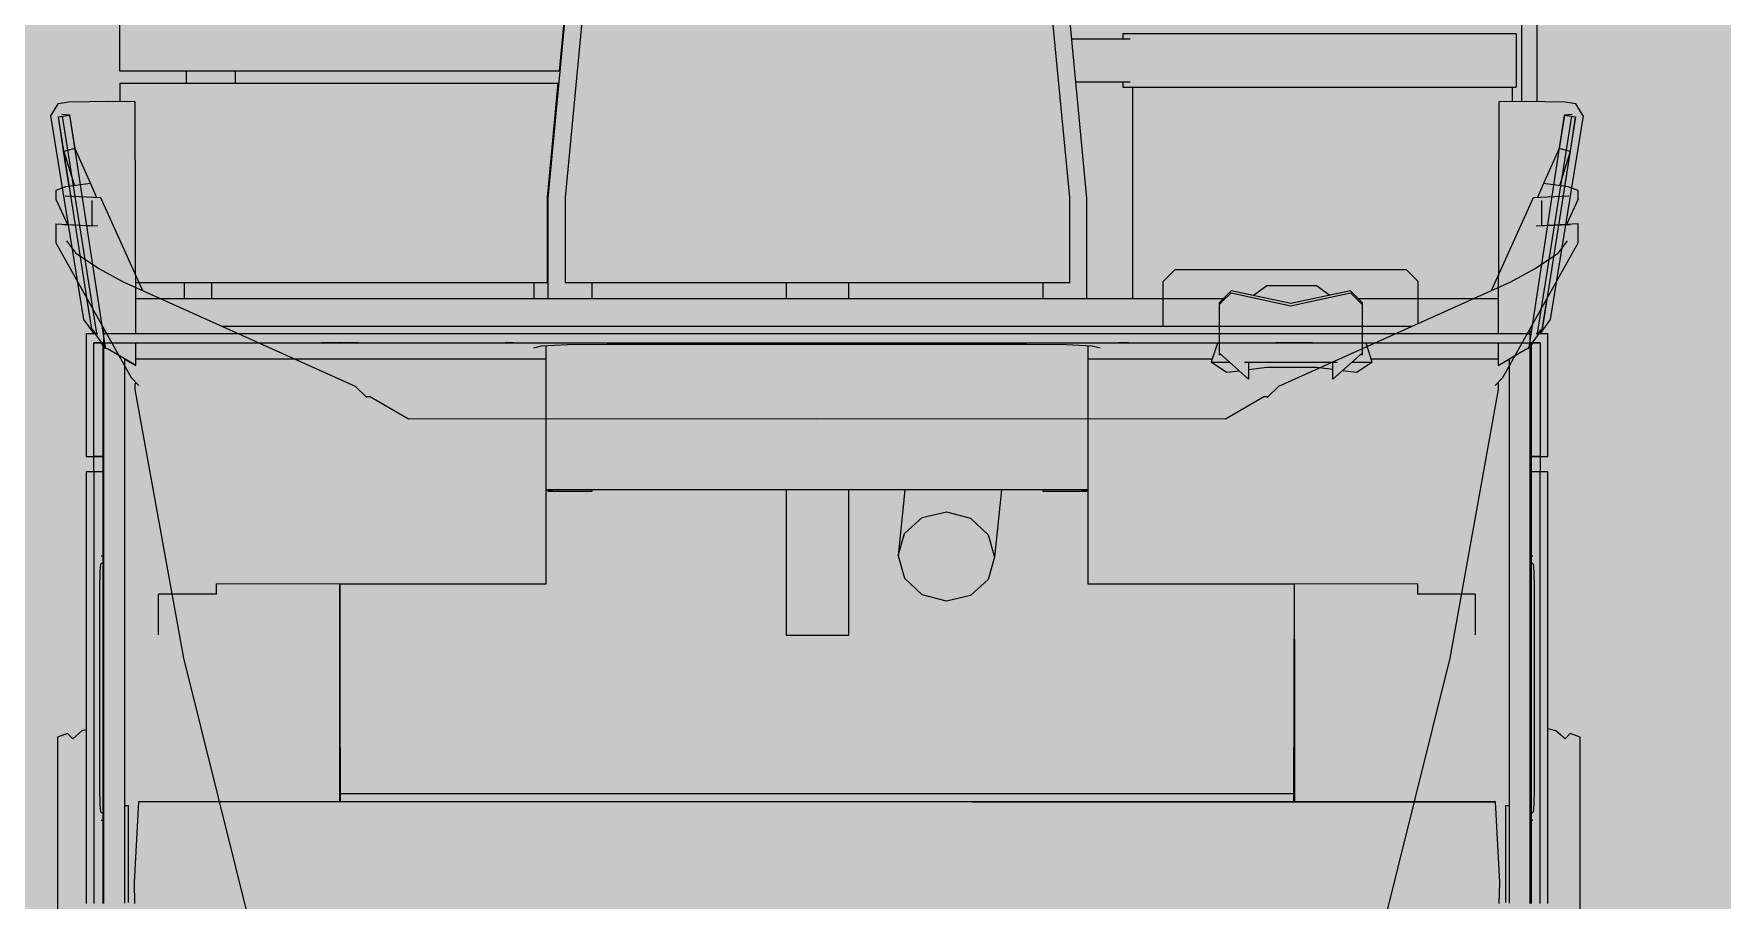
# Model space of a CAD drawing. Header units: millimetres. Extents: x 141848 to 1648660, y -821378 to -151356.
# Drawn here: x 209493 to 211218, y -198937 to -198052 of the extents above; entities that cross this region are included whole.
import ezdxf

# ---------------------------------------------------------------- set-up
doc = ezdxf.new("R2010")
doc.units = ezdxf.units.MM
doc.header["$MEASUREMENT"] = 0
doc.layers.add('Cars', color=7, linetype='Continuous')

# ---------------------------------------------------------------- blocks, each defined once
blk = doc.blocks.new('tir daf01')
at = {"layer": 'Cars', "color": 7, "linetype": 'Continuous', "lineweight": 13}
for p, q in [((758.9, 1692), (780.4, 1692)), ((780.4, 1692), (803.9, 1692)), ((803.9, 1692), (828.6, 1692)), ((828.6, 1692), (853.2, 1692)), ((853.2, 1692), (876.8, 1692)), ((876.8, 1692), (898.2, 1692)), ((898.2, 1692), (916.6, 1692)), ((916.6, 1692), (931.2, 1692)), ((931.2, 1692), (941.3, 1692)), ((941.3, 1692), (946.4, 1692)), ((946.4, 1692), (950, 1681.7)), ((1581.2, 1695), (1373.2, 1661.1)), ((1581.2, 1695), (1593.5, 1687.5)), ((950, 1681.7), (944.6, 1676.5)), ((944.6, 1676.5), (952.9, 1667.1)), ((1313.7, 1612.9), (1451.5, 1690)), ((1358.7, 1648.3), (1580.8, 1683.4)), ((1441.2, 1669.7), (1453.5, 1679)), ((1451.5, 1690), (1470.8, 1690)), ((1469.9, 1681.7), (1468.6, 1647)), ((1470.8, 1690), (1468.8, 1653.1)), ((1495.9, 1690), (1470.2, 1678)), ((1495.9, 1690), (1505, 1690)), ((1497.6, 1644.3), (1499.4, 1680.5)), ((1505, 1690), (1508.5, 1679.8)), ((1508.5, 1679.8), (1511.9, 1654.5)), ((1509, 1676.3), (1545.2, 1682)), ((1544.7, 1681.7), (1509.7, 1670.7)), ((1544.7, 1681.7), (1547.7, 1670.4)), ((1545.2, 1682), (1580.2, 1687.2)), ((1581.8, 1676), (1547.7, 1670.4)), ((1580.2, 1687.2), (1580.5, 1687.3)), ((1581.8, 1676), (1582.2, 1676.1)), ((1582.2, 1676.1), (1583, 1683.7)), ((1593.5, 1687.5), (1595.2, 1676.5)), ((1595.2, 1676.5), (1595.6, 1655.8)), ((776.5, 1658.8), (1217.4, 1658.8)), ((952.9, 1667.1), (954.9, 1658.8)), ((1217.4, 1658.8), (1217.4, 1651.1)), ((1233.2, 1651.1), (1233.2, 1658.8)), ((1233.2, 1658.8), (1358.7, 1658.8)), ((1373.2, 1661.1), (1358.7, 1650.9)), ((1358.7, 1650.7), (1358.7, 1658.8)), ((1365.2, 1653.5), (1394.7, 1658.2)), ((1425.1, 1645.9), (1441.2, 1669.7)), ((1547.7, 1670.4), (1511.9, 1654.5)), ((776.5, 1651), (1217.4, 1651)), ((776.5, 1641), (1364, 1641)), ((861.7, 1641), (861.7, 1643.5)), ((872, 1644.3), (869.3, 1643.5)), ((869.3, 1641), (869.3, 1643.5)), ((878.9, 1644.7), (872, 1644.3)), ((892.7, 1644.8), (878.9, 1644.7)), ((1100.4, 1644.8), (892.7, 1644.8)), ((1114.3, 1644.7), (1100.4, 1644.8)), ((1121.2, 1644.3), (1114.3, 1644.7)), ((1123.9, 1643.5), (1121.2, 1644.3)), ((1123.9, 1643.5), (1123.9, 1641)), ((1131.4, 1643.5), (1131.4, 1641)), ((1217.4, 1651.1), (1217.4, 1641.7)), ((1233.2, 1651.1), (1217.4, 1651.1)), ((1217.4, 1651), (1217.4, 1648.2)), ((1217.4, 1648.2), (1217.4, 1641)), ((1233.2, 1642), (1217.4, 1642)), ((1217.4, 1641.7), (1233.2, 1641.7)), ((1233.2, 1651), (1233.2, 1651.1)), ((1233.2, 1648.2), (1233.2, 1651)), ((1233.2, 1641), (1233.2, 1648.2)), ((1347.2, 1642), (1233.2, 1642)), ((1233.2, 1641.7), (1233.2, 1642)), ((1233.2, 1641.6), (1233.2, 1641.7)), ((1342.6, 1636.3), (1343.7, 1639.4)), ((1345.6, 1640.6), (1343.7, 1639.4)), ((1344.3, 1639.6), (1349.1, 1643.6)), ((1349.1, 1643.6), (1344.3, 1639.6)), ((1344.3, 1639.6), (1344.3, 1639.2)), ((1349.1, 1651.1), (1349.1, 1651)), ((1349.1, 1651), (1349.1, 1648.2)), ((1349.1, 1648.2), (1349.1, 1641)), ((1349.1, 1641), (1349.1, 1642.7)), ((1349.1, 1635.1), (1349.1, 1640.3)), ((1349.1, 1629), (1349.1, 1640.3)), ((1358.7, 1649.4), (1362.4, 1651.9)), ((1358.7, 1647), (1358.7, 1649.5)), ((1358.7, 1399.5), (1358.7, 1641.8)), ((1363.6, 1653.3), (1365.2, 1653.5)), ((1402.6, 1601.5), (1497.6, 1644.3)), ((1411.4, 1621.1), (1425.1, 1645.9)), ((1468.8, 1652.6), (1494.5, 1652.6)), ((1511.9, 1654.5), (1497.8, 1648.4)), ((1595.6, 1655.8), (1595.8, 1635.7)), ((1595.7, 1648), (1971.1, 1648)), ((1326.2, 1608.1), (1342.6, 1636.3)), ((1348.9, 1473.2), (1349.1, 1635.1)), ((1595.8, 1635.7), (1595.3, 1608.9)), ((1610.3, 1622.5), (1595.5, 1622.5)), ((1595.7, 1632.2), (1971.1, 1632.2)), ((1610.3, 1618.6), (1610.3, 1626.6)), ((1665, 1626.6), (1610.3, 1626.6)), ((1665, 1626.6), (1665, 1618.6)), ((776.6, 1619.7), (889.7, 1619.7)), ((782.3, 1615.5), (777.6, 1615.5)), ((871.7, 1615.5), (782.3, 1615.5)), ((876.4, 1615.5), (871.7, 1615.5)), ((876.4, 1615.5), (876.4, 1619.7)), ((880.3, 1589.1), (880.3, 1605.3)), ((889.7, 1619.7), (940.2, 1619.7)), ((940.2, 1619.7), (997.5, 1619.7)), ((997.5, 1619.7), (1041.6, 1619.7)), ((1027, 1559.1), (1301.4, 1608.6)), ((1041.6, 1619.7), (1332.7, 1619.7)), ((1301.4, 1608.6), (1307.6, 1608.6)), ((1305, 1384), (1411.4, 1621.1)), ((1305.8, 1605.1), (1313.7, 1612.9)), ((1307.6, 1608.6), (1307.7, 1607)), ((1326.2, 1608.1), (1332.7, 1619.6)), ((1326.2, 1608.1), (1326.2, 1608.1)), ((1349.1, 1608.1), (1326.2, 1608.1)), ((1332.7, 1619.7), (1332.7, 1619.3)), ((1332.7, 1608.1), (1332.7, 1478.5)), ((1595.3, 1608.9), (1358.7, 1608.2)), ((1394.2, 1608.3), (1394.2, 1465.4)), ((1610.3, 1602), (1610.3, 1618.6)), ((1665, 1618.6), (1665, 1602)), ((880.3, 1070.6), (880.3, 1589.1)), ((1610.3, 1559.5), (1610.3, 1602)), ((1665, 1602), (1665, 1559.5)), ((1092.5, 1584.8), (1050.8, 1584.8)), ((1092.5, 1584.8), (1092.5, 1525.9)), ((736, 1486.6), (1027, 1559.1)), ((1610.3, 1291.7), (1610.3, 1559.5)), ((1665, 1559.5), (1665, 1291.7)), ((1103, 1525.9), (1092.5, 1525.9)), ((1103, 1525.9), (1102.8, 1399.7)), ((1365.9, 1519.6), (1365.9, 912.2)), ((1369, 1526.5), (1403.9, 1526.5)), ((1403.9, 1526.5), (1407.9, 1526.5)), ((1407.9, 1526.5), (1411.9, 1526.5)), ((1423.8, 1514.6), (1411.9, 1526.5)), ((1423.8, 1514.6), (1423.8, 1396.3)), ((1338.8, 1469.3), (1312.2, 1439.4)), ((1329.5, 1479.5), (1318.8, 1463.8)), ((1329.5, 1458.8), (1329.5, 1479.5)), ((1329.5, 1479.5), (1349, 1473.2)), ((1336.8, 1469.3), (1338.8, 1469.3)), ((1349.9, 1469.3), (1349.2, 1469.3)), ((1358.7, 1470), (1361, 1469.3)), ((1390.3, 1469.3), (1388.3, 1469.3)), ((1390.3, 1469.3), (1402.2, 1457.4)), ((1318.8, 1463.8), (1320.7, 1448.9)), ((1402.2, 1457.4), (1389.3, 1396.3)), ((1312.2, 1439.4), (1329.5, 1439.4)), ((1321.9, 1439.4), (1324, 1422.7)), ((1329.5, 1349), (1329.5, 1443.5)), ((1407.7, 1422.7), (1397.8, 1436.3)), ((1324, 1422.7), (1324, 1371.8)), ((1349.1, 1418.3), (1349.1, 1399.5)), ((1407.7, 1371.8), (1407.7, 1422.7)), ((889.7, 1399.9), (880.3, 1399.9)), ((1050.3, 1399.7), (880.3, 1399.8)), ((1102.8, 1399.6), (880.3, 1399.2)), ((888.5, 1399.2), (888.5, 425.3)), ((940.2, 1399.9), (889.7, 1399.9)), ((1041.6, 1399.9), (940.2, 1399.9)), ((1050.8, 1399.7), (1041.6, 1399.9)), ((1080.2, 1399.7), (1050.8, 1399.7)), ((1102.8, 1399.7), (1080.2, 1399.7)), ((1080.2, 1399.7), (1080.2, 1399.7)), ((1102.8, 1399.7), (1102.7, 1189.2)), ((1349.1, 1399.5), (1349.1, 1380.6)), ((1358.7, 1225.3), (1358.7, 1399.5)), ((1293.3, 1372.2), (1305, 1384)), ((1389.3, 1396.3), (1402.2, 1335.2)), ((1423.8, 1396.3), (1423.8, 1277.9)), ((1294.5, 1369.4), (1271.2, 1329.6)), ((1294.5, 1369.4), (1294.5, 1373.4)), ((1324, 1371.8), (1321.6, 1353.2)), ((1397.5, 1357.7), (1407.7, 1371.8)), ((1312.2, 1353.2), (1338.8, 1323.3)), ((1329.5, 1353.2), (1312.2, 1353.2)), ((1271.2, 1329.6), (1271.5, 912.2)), ((1320.4, 1343.9), (1318.8, 1330.7)), ((1318.8, 1330.7), (1329.5, 1315)), ((1329.5, 1315), (1329.5, 1333.8)), ((1402.2, 1335.2), (1390.3, 1323.3)), ((1349, 1321.3), (1329.5, 1315)), ((1332.7, 1316.1), (1332.7, 1201.6)), ((1338.8, 1323.3), (1336.8, 1323.3)), ((1349.2, 1323.3), (1349.9, 1323.3)), ((1388.3, 1323.3), (1390.3, 1323.3)), ((1394.2, 1327.1), (1394.2, 1150.4)), ((1411.9, 1266), (1423.8, 1277.9)), ((1610.3, 1249.2), (1610.3, 1291.7)), ((1665, 1291.7), (1665, 1249.2)), ((1365.9, 1266), (1403.9, 1266)), ((1403.9, 1266), (1407.9, 1266)), ((1407.9, 1266), (1411.9, 1266)), ((1610.3, 1232.6), (1610.3, 1249.2)), ((1665, 1249.2), (1665, 1232.6)), ((1349.1, 1225.3), (1349.1, 1234.6)), ((1349.1, 1230.6), (1349.1, 1225.3)), ((1349.1, 1225.3), (1349.1, 1228.3)), ((1349.1, 1216.2), (1349.1, 1225.3)), ((1349.1, 1225.3), (1349.1, 1220.1)), ((1349.1, 1222.4), (1349.1, 1225.3)), ((1358.7, 912.2), (1358.7, 1225.3)), ((1610.3, 1234.4), (1394.2, 1234.4)), ((1610.3, 1224.7), (1610.3, 1232.6)), ((1615.9, 1176.7), (1615.9, 1232.3)), ((1659.5, 1232.3), (1659.5, 1172.6)), ((1665, 1232.6), (1665, 1224.7)), ((1615.9, 1224.7), (1610.3, 1224.7)), ((1665, 1224.7), (1659.5, 1224.7)), ((1332.7, 1201.6), (1332.7, 1189.2)), ((1346.1, 1193.5), (1344.1, 1201.6)), ((1347.4, 1167), (1346.1, 1193.5)), ((1102.7, 1189.2), (1199, 1189.2)), ((1197.7, 1142.9), (1197.7, 1187.9)), ((1197.7, 1187.9), (1199, 1187.9)), ((1199, 1189.2), (1199, 1182.1)), ((1199, 1189.2), (1346.3, 1189.2)), ((1199, 1182.1), (1199, 1189.2)), ((1199, 1182.1), (1199, 1189.2)), ((1199, 1182.1), (1199, 1160.9)), ((1394.2, 1187.9), (1497.1, 1187.9)), ((1497.1, 1187.9), (1938.9, 1146.3)), ((1199, 1160.9), (1199, 1125.4)), ((1347.8, 1126.7), (1347.4, 1167)), ((1411, 912.7), (1411, 1170.4)), ((1411, 1170.4), (1497.7, 1170.4)), ((1497.7, 1170.4), (1788.7, 1142.6)), ((1199, 1142.9), (1197.7, 1142.9)), ((1394.2, 1150.4), (1394.2, 912.7)), ((1411, 1142.9), (1394.2, 1142.9)), ((1199, 1125.4), (1199, 912.2)), ((1347.8, 912.2), (1347.8, 1126.7)), ((1107.5, 1087.1), (1091.1, 1069)), ((1130.2, 1093.7), (1107.5, 1087.1)), ((1199, 1100.6), (1130.2, 1093.7)), ((1153.1, 1087.1), (1130.2, 1093.7)), ((1170, 1069), (1153.1, 1087.1)), ((1091.1, 1069), (1085.3, 1044.4)), ((1176.5, 1044.4), (1170, 1069)), ((1085.3, 1044.4), (1091.8, 1019.8)), ((1170.8, 1019.8), (1176.5, 1044.4)), ((1091.8, 1019.8), (1108.7, 1001.7)), ((1154.3, 1001.7), (1170.8, 1019.8)), ((1131.6, 995.1), (1108.7, 1001.7)), ((1199, 1002), (1131.6, 995.1)), ((1131.6, 995.1), (1154.3, 1001.7)), ((1349.1, 912.2), (1349.1, 953.9)), ((1050.7, 934.1), (1050.7, 944.6)), ((1050.7, 944.6), (1199, 944.6)), ((1050.7, 912.7), (1050.7, 934.1)), ((1394.2, 944.6), (1411, 944.6)), ((1050.7, 891.2), (1050.7, 912.7)), ((1199, 912.2), (1199, 699)), ((1271.5, 912.2), (1271.2, 494.9)), ((1347.8, 697.8), (1347.8, 912.2)), ((1349.1, 870.5), (1349.1, 912.2)), ((1358.7, 599.2), (1358.7, 912.2)), ((1365.9, 912.2), (1365.9, 304.8)), ((1394.2, 912.7), (1394.2, 674.9)), ((1411, 654.9), (1411, 912.7)), ((1050.7, 880.7), (1050.7, 891.2)), ((1199, 880.7), (1050.7, 880.7)), ((1411, 880.7), (1394.2, 880.7)), ((880.3, 753.9), (880.3, 235.4)), ((1199, 699), (1199, 663.6)), ((1347.4, 657.5), (1347.8, 697.8)), ((1197.7, 637.4), (1197.7, 682.5)), ((1197.7, 682.5), (1199, 682.5)), ((1394.2, 682.5), (1411, 682.5)), ((1394.2, 674.9), (1394.2, 437.5)), ((1938.9, 679), (1497.1, 637.4)), ((1788.7, 682.7), (1497.7, 654.9)), ((2000.9, 684.1), (1626.7, 648.9)), ((1199, 663.6), (1199, 642.3)), ((1346.1, 630.9), (1347.4, 657.5)), ((1199, 642.3), (1199, 635.3)), ((1199, 635.3), (1199, 642.3)), ((1199, 635.3), (1199, 642.3)), ((1497.7, 654.9), (1411, 654.9)), ((1497.7, 636.9), (1614.5, 647.8)), ((1614.5, 427.6), (1614.5, 647.8)), ((1626.7, 648.9), (1626.7, 427.6)), ((1102.7, 635.3), (1102.8, 424.7)), ((1199, 635.3), (1102.7, 635.3)), ((1199, 637.4), (1197.7, 637.4)), ((1346.3, 635.3), (1199, 635.3)), ((1332.7, 635.3), (1332.7, 622.9)), ((1332.7, 622.9), (1332.7, 424.9)), ((1344.1, 622.9), (1346.1, 630.9)), ((1497.1, 637.4), (1394.2, 637.4)), ((1394.2, 623.2), (1395.4, 623.2)), ((1395.4, 623.2), (1411, 623.2)), ((1411, 427.6), (1411, 636.9)), ((1411, 636.9), (1497.7, 636.9)), ((1349.1, 599.2), (1349.1, 608.3)), ((1349.1, 599.2), (1349.1, 604.3)), ((1349.1, 602.1), (1349.1, 599.2)), ((1349.1, 596.2), (1349.1, 599.2)), ((1349.1, 589.8), (1349.1, 599.2)), ((1349.1, 599.2), (1349.1, 593.8)), ((1358.7, 424.9), (1358.7, 599.2)), ((1271.2, 494.9), (1294.5, 455)), ((1305, 440.5), (1293.3, 452.3)), ((1294.5, 451.1), (1294.5, 455)), ((1411.4, 203.4), (1305, 440.5)), ((1349.1, 443.9), (1349.1, 424.9)), ((1394.2, 437.5), (1394.2, 216.2)), ((880.3, 425.3), (1102.8, 424.9)), ((880.3, 424.7), (1050.3, 424.7)), ((889.7, 424.6), (880.3, 424.6)), ((940.2, 424.6), (889.7, 424.6)), ((1041.6, 424.6), (940.2, 424.6)), ((1050.8, 424.7), (1041.6, 424.6)), ((1080.2, 424.7), (1050.8, 424.7)), ((1102.8, 424.7), (1080.2, 424.7)), ((1102.8, 424.7), (1103, 298.6)), ((1332.7, 424.9), (1332.7, 216.4)), ((1349.1, 189.3), (1348.8, 424.9)), ((1349.1, 424.9), (1349.1, 406.1)), ((1358.7, 182.7), (1358.7, 424.9)), ((1411, 216.1), (1411, 427.6)), ((1614.5, 200), (1614.5, 427.6)), ((1626.7, 427.6), (1626.7, 200)), ((736, 337.9), (1027, 265.3)), ((1614.5, 318.1), (1626.7, 318.1)), ((1092.5, 298.6), (1092.5, 239.6)), ((1092.5, 298.6), (1103, 298.6)), ((1396.9, 293.7), (1394.2, 293.7)), ((1411, 293.7), (1396.9, 293.7)), ((1027, 265.3), (1301.4, 215.8)), ((1394.2, 266.1), (1411, 266.1)), ((1614.5, 268.1), (1626.7, 268.1)), ((880.3, 235.4), (880.3, 219.1)), ((1050.8, 239.6), (1092.5, 239.6)), ((777.6, 209), (782.3, 209)), ((782.3, 209), (871.7, 209)), ((871.7, 209), (876.4, 209)), ((876.4, 204.8), (876.4, 209)), ((1301.4, 215.8), (1307.6, 215.8)), ((1313.7, 211.6), (1305.8, 219.3)), ((1307.7, 217.5), (1307.6, 215.8)), ((1451.5, 134.5), (1313.7, 211.6)), ((1326.2, 216.4), (1342.6, 188.1)), ((1332.7, 204.8), (1326.2, 216.4)), ((1326.2, 216.4), (1326.2, 216.4)), ((1326.2, 216.4), (1349.1, 216.3)), ((1358.7, 216.3), (1595.3, 215.6)), ((1497.6, 180.1), (1402.6, 223)), ((1595.3, 215.6), (1595.8, 188.7)), ((889.7, 204.8), (776.6, 204.8)), ((940.2, 204.8), (889.7, 204.8)), ((997.5, 204.8), (940.2, 204.8)), ((1041.6, 204.8), (997.5, 204.8)), ((1332.7, 204.8), (1041.6, 204.8)), ((1332.7, 205.1), (1332.7, 204.8)), ((1349.1, 184.1), (1349.1, 195.4)), ((1425.1, 178.5), (1411.4, 203.4)), ((1614.5, 200), (1595.6, 200)), ((1626.7, 200), (2000.9, 200)), ((1364, 183.4), (776.5, 183.4)), ((1217.4, 173.5), (776.5, 173.5)), ((861.7, 181), (861.7, 183.4)), ((869.3, 181), (869.3, 183.4)), ((869.3, 181), (872, 180.2)), ((872, 180.2), (878.9, 179.8)), ((878.9, 179.8), (892.7, 179.6)), ((892.7, 179.6), (1100.4, 179.6)), ((1100.4, 179.6), (1114.3, 179.8)), ((1114.3, 179.8), (1121.2, 180.2)), ((1121.2, 180.2), (1123.9, 181)), ((1123.9, 183.4), (1123.9, 181)), ((1131.4, 183.4), (1131.4, 181)), ((1217.4, 183.4), (1217.4, 176.3)), ((1217.4, 182.7), (1217.4, 173.4)), ((1233.2, 182.7), (1217.4, 182.7)), ((1233.2, 182.5), (1217.4, 182.5)), ((1217.4, 176.3), (1217.4, 173.5)), ((1217.4, 173.4), (1217.4, 165.6)), ((1217.4, 173.4), (1233.2, 173.4)), ((1233.2, 176.3), (1233.2, 183.4)), ((1233.2, 182.8), (1233.2, 182.7)), ((1233.2, 182.7), (1233.2, 182.5)), ((1347.2, 182.5), (1233.2, 182.5)), ((1233.2, 173.5), (1233.2, 176.3)), ((1233.2, 173.4), (1233.2, 173.5)), ((1233.2, 165.6), (1233.2, 173.4)), ((1342.6, 188.1), (1343.7, 185.1)), ((1343.7, 185.1), (1345.5, 183.8)), ((1344.3, 184.9), (1344.3, 185.2)), ((1349.1, 180.9), (1344.3, 184.9)), ((1344.3, 184.8), (1349.1, 180.9)), ((1349.1, 184.1), (1349.1, 189.3)), ((1349.1, 181.8), (1349.1, 183.5)), ((1349.1, 183.4), (1349.1, 176.3)), ((1349.1, 176.3), (1349.1, 173.5)), ((1349.1, 173.5), (1349.1, 173.4)), ((1358.7, 174.9), (1358.7, 177.5)), ((1580.8, 141.1), (1358.7, 176.2)), ((1358.7, 175.1), (1362.4, 172.5)), ((1358.7, 165.6), (1358.7, 173.7)), ((1358.7, 173.6), (1373.2, 163.3)), ((1441.2, 154.8), (1425.1, 178.5)), ((1468.6, 177.5), (1469.9, 142.8)), ((1499.4, 144), (1497.6, 180.1)), ((1511.9, 170), (1497.8, 176)), ((1595.8, 188.7), (1595.6, 168.7)), ((1217.4, 165.6), (776.5, 165.6)), ((952.9, 161.2), (944.6, 151.9)), ((954, 165.6), (952.9, 161.2)), ((1358.7, 165.6), (1233.2, 165.6)), ((1363.6, 171.2), (1365.2, 170.9)), ((1365.2, 170.9), (1394.8, 166.2)), ((1373.2, 163.3), (1581.2, 129.4)), ((1468.8, 171.8), (1494.5, 171.8)), ((1470.8, 134.5), (1468.8, 171.4)), ((1511.9, 170), (1508.5, 144.6)), ((1547.7, 154), (1511.9, 170)), ((1595.6, 168.7), (1595.2, 148)), ((944.6, 151.9), (950, 146.6)), ((950, 146.6), (946.4, 136.4)), ((1453.5, 145.4), (1441.2, 154.8)), ((1495.9, 134.5), (1470.2, 146.5)), ((1508.5, 144.6), (1505, 134.5)), ((1509, 148.1), (1545.2, 142.4)), ((1544.7, 142.7), (1509.7, 153.8)), ((1547.7, 154), (1544.7, 142.7)), ((1545.2, 142.4), (1580.2, 137.2)), ((1581.8, 148.5), (1547.7, 154)), ((1582.2, 148.4), (1581.8, 148.5)), ((1583, 140.7), (1582.2, 148.4)), ((1595.2, 148), (1593.5, 137)), ((780.4, 136.4), (758.9, 136.4)), ((803.9, 136.4), (780.4, 136.4)), ((828.6, 136.4), (803.9, 136.4)), ((853.2, 136.4), (828.6, 136.4)), ((876.8, 136.4), (853.2, 136.4)), ((898.2, 136.4), (876.8, 136.4)), ((916.6, 136.4), (898.2, 136.4)), ((918.1, 136.4), (916.6, 136.4)), ((931.2, 136.4), (916.6, 136.4)), ((918.1, 136.4), (916.6, 136.4)), ((941.3, 136.4), (931.2, 136.4)), ((946.4, 136.4), (941.3, 136.4)), ((1470.8, 134.5), (1451.5, 134.5)), ((1505, 134.5), (1495.9, 134.5)), ((1580.2, 137.2), (1580.5, 137.2)), ((1581.2, 129.4), (1593.5, 137))]:
    blk.add_line(p, q, dxfattribs=at)
at = {"layer": 'Cars', "color": 7, "linetype": 'Continuous', "lineweight": 5}
for p, q in [((1346.7, 1640), (1581.8, 1676)), ((1580.2, 1687.2), (1365.2, 1653.5)), ((1581.7, 1676.2), (1580.2, 1687.2)), ((1581.8, 1676), (1581.7, 1676.2)), ((949.4, 1641.7), (776.5, 1641.7)), ((1217.4, 1641.7), (949.4, 1641.7)), ((1223.6, 1641.7), (1217.4, 1641.7)), ((1233.2, 1641.6), (1223.6, 1641.7)), ((1233.2, 1651), (1233.2, 1642)), ((1237.8, 1651), (1233.2, 1651)), ((1233.2, 1642), (1233.2, 1641.6)), ((1349.1, 1651), (1237.8, 1651)), ((1344.3, 1639.2), (1346.7, 1640)), ((1344.5, 1639.4), (1344.3, 1639.2)), ((1363.6, 1653), (1344.5, 1639.4)), ((1349.1, 1641), (1349.1, 1651)), ((1349.1, 1635.1), (1349.1, 1641)), ((1365.2, 1653.5), (1363.6, 1653)), ((1349.1, 1629), (1349.1, 1635.1)), ((1349.1, 1418.3), (1349.1, 1629)), ((776.5, 1609.3), (798, 1609.8)), ((798, 1609.8), (880.3, 1605.3)), ((880.3, 1605.3), (880.3, 1070.6)), ((1349.9, 1469.3), (1336.8, 1469.3)), ((1388.3, 1469.3), (1349.9, 1469.3)), ((1391.3, 1466.2), (1388.3, 1469.3)), ((1390.5, 1411.8), (1400.2, 1457.4)), ((1400.2, 1457.4), (1391.3, 1466.2)), ((1349.1, 1399.5), (1349.1, 1418.3)), ((1349.1, 1380.6), (1349.1, 1399.5)), ((1387.2, 1396.3), (1390.5, 1411.8)), ((1349.1, 1234.6), (1349.1, 1380.6)), ((1390.5, 1380.7), (1387.2, 1396.3)), ((1400.2, 1335.2), (1390.5, 1380.7)), ((1391.3, 1326.3), (1400.2, 1335.2)), ((1336.8, 1323.3), (1349.9, 1323.3)), ((1349.9, 1323.3), (1388.3, 1323.3)), ((1388.3, 1323.3), (1391.3, 1326.3)), ((1349.1, 1230.6), (1349.1, 1234.6)), ((1349.1, 1228.3), (1349.1, 1230.6)), ((1349.1, 1225.3), (1349.1, 1228.3)), ((1349.1, 1222.4), (1349.1, 1225.3)), ((1349.1, 1220.1), (1349.1, 1222.4)), ((1349.1, 1216.2), (1349.1, 1220.1)), ((1349.1, 953.9), (1349.1, 1216.2)), ((880.3, 1070.6), (880.3, 912.2)), ((1349.1, 912.2), (1349.1, 953.9)), ((880.3, 912.2), (880.3, 753.9)), ((1349.1, 870.5), (1349.1, 912.2)), ((1349.1, 608.3), (1349.1, 870.5)), ((880.3, 753.9), (880.3, 219.1)), ((1349.1, 604.3), (1349.1, 608.3)), ((1349.1, 602.1), (1349.1, 604.3)), ((1349.1, 599.2), (1349.1, 602.1)), ((1349.1, 596.2), (1349.1, 599.2)), ((1349.1, 593.8), (1349.1, 596.2)), ((1349.1, 589.8), (1349.1, 593.8)), ((1349.1, 443.9), (1349.1, 589.8)), ((1349.1, 424.9), (1349.1, 443.9)), ((1349.1, 406.1), (1349.1, 424.9)), ((1349.1, 195.4), (1349.1, 406.1)), ((798, 214.7), (776.5, 215.1)), ((880.3, 219.1), (798, 214.7)), ((1349.1, 189.3), (1349.1, 195.4)), ((776.5, 182.8), (949.4, 182.8)), ((949.4, 182.8), (1217.4, 182.8)), ((1217.4, 182.8), (1223.6, 182.8)), ((1223.6, 182.8), (1233.2, 182.8)), ((1233.2, 182.8), (1233.2, 182.5)), ((1233.2, 182.5), (1233.2, 173.5)), ((1233.2, 173.5), (1237.8, 173.5)), ((1237.8, 173.5), (1349.1, 173.5)), ((1344.3, 185.2), (1344.5, 185)), ((1346.7, 184.5), (1344.3, 185.2)), ((1344.5, 185), (1363.6, 171.4)), ((1581.8, 148.5), (1346.7, 184.5)), ((1349.1, 183.5), (1349.1, 189.3)), ((1349.1, 173.5), (1349.1, 183.5)), ((1363.6, 171.4), (1365.2, 170.9)), ((1365.2, 170.9), (1580.2, 137.2)), ((1580.2, 137.2), (1581.7, 148.3)), ((1581.7, 148.3), (1581.8, 148.5))]:
    blk.add_line(p, q, dxfattribs=at)

msp = doc.modelspace()

# ---------------------------------------------------------------- hatches: boundary and pattern name
at = {"linetype": 'Continuous', "lineweight": 0, "true_color": 0x6f6f6f}
h = msp.add_hatch(color=8, dxfattribs=at)
h.paths.add_polyline_path([(141848.442, -295062.571), (269220.821, -293826.868), (269220.821, -270902.734), (268763.049, -270902.734), (254213.6, -271040.575), (254213.6, -163437.635), (153156.2, -163437.635), (153156.2, -271040.575), (153182.962, -271040.57), (153183.146, -272000.514, -0.40942736), (149183.681, -275935.042), (141848.442, -275935.042)])
h.paths.add_polyline_path([(158435.584, -260639.953), (155145.584, -260639.953), (155145.584, -248364.953), (155145.584, -243089.974), (155145.584, -242189.974), (158435.584, -242189.974)], flags=0)
h.paths.add_polyline_path([(161503.433, -171995.57), (161503.433, -193810.571), (161503.433, -230015.57), (161503.433, -260810.571), (196775.042, -260810.571), (196775.042, -222495.57), (186955.542, -222495.57), (186955.542, -218295.57), (196754.55, -218295.57), (196754.55, -208495.57), (196754.55, -204495.57), (193355.542, -204495.57), (193355.542, -195161.535), (195576.034, -195161.535), (195576.034, -189810.571), (217850.068, -189810.571), (217850.068, -262266.885), (245610.045, -262266.885), (245610.045, -253395.571), (245626.034, -253395.571), (246426.034, -253395.571), (247826.034, -253395.571), (247826.034, -248005.571), (247826.034, -246605.571), (245626.034, -246605.571), (245610.045, -246605.571), (245610.045, -171995.57), (212806.28, -171995.57)], flags=0)
h.paths.add_polyline_path([(162737.042, -269433.913, -0.09031866), (162858.773, -268727.623, -0.20144873), (163912.639, -267592.74, -0.10421145), (164718.006, -267415.055), (165317.979, -267409.371, -0.10404461), (166125.354, -267571.244, -0.23825546), (167284.257, -268953.318, -0.05518862), (167336.836, -269390.334), (167338.931, -269611.438), (167351.046, -270890.267), (167092.583, -271892.761, -0.26794919), (165370.083, -272909.124), (164770.11, -272914.808, -0.19371746), (163379.252, -272370.185, -0.07056876), (163028.663, -271931.262, -0.1316525), (162751.253, -270933.845)], flags=0)
h.paths.add_polyline_path([(175327.752, -275599.002, -0.4157911), (173316.986, -273599.031), (173316.986, -273452.052), (173330.488, -267377.824, -0.3805567), (175316.986, -265609.826), (175394.714, -265609.826), (175394.714, -270609.826), (190394.714, -270609.826), (190394.714, -265609.826), (195356.191, -265609.826, -0.41421356), (196856.191, -267109.826), (196856.191, -273660.699, -0.34550161), (195137.285, -275433.432)], flags=0)
h.paths.add_polyline_path([(205510.093, -271504.083, -0.13447393), (205230.948, -270484.937), (205230.948, -268984.937, -0.41421356), (207230.948, -266984.937), (207830.948, -266984.937, -0.41421356), (209830.948, -268984.937), (209830.948, -270484.937, -0.12882035), (209574.03, -271465.581, -0.27093629), (207830.948, -272484.937), (207230.948, -272484.937, -0.26498)], flags=0)
h.paths.add_polyline_path([(217862.687, -273329.325), (217869.949, -267730.336, -0.09856151), (218100.718, -266943.721), (218117.681, -266951.545, -0.258849), (219955.479, -265605.827), (219953.141, -265587.294), (220637.569, -265587.294), (220637.569, -265687.294), (220637.569, -270687.294), (250537.569, -270687.294), (250537.569, -265687.294), (252208.004, -265687.294), (254186.294, -265687.294), (254186.294, -267687.294), (254186.294, -271062.255, 0.00134576), (254186.323, -271073.021), (254197.209, -273095.233, -0.41421356), (252208.004, -275105.97), (243484.534, -275105.97, -0.00518896), (243431.438, -275116.103), (235447.992, -275196.191), (220071.012, -275253.24, -0.38655333), (217873.089, -273475.385, -0.02518922)], flags=0)

# ---------------------------------------------------------------- block references
at = {"layer": 'Cars', "color": 7, "linetype": 'Continuous', "lineweight": 20, "xscale": -1, "zscale": 1000, "rotation": 270}
msp.add_blockref('tir daf01', (209381.013, -199716.528), dxfattribs=at)

doc.saveas('drawing.dxf')
